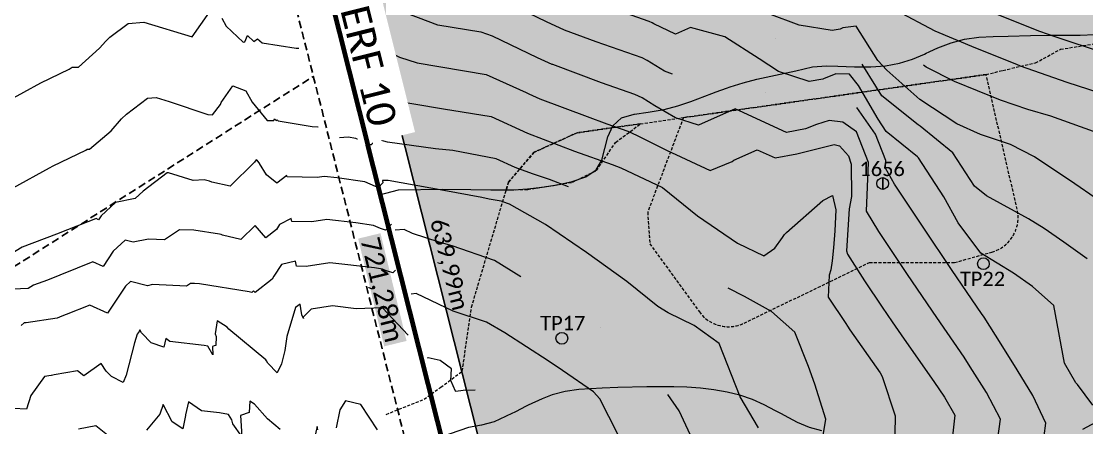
# Model space of a CAD drawing. Header units: metres. Extents: x 5688 to 19740, y -52 to 3406.
# Drawn here: x 7113.7 to 7558.7, y 2184 to 2353.6 of the extents above; entities that cross this region are included whole.
import ezdxf

# ---------------------------------------------------------------- set-up
doc = ezdxf.new("R2010")
doc.units = ezdxf.units.M
doc.linetypes.add('HIDDEN', pattern=[9.525, 6.35, -3.175])
for name, color, linetype in [('AFSTANDE', 7, 'Continuous'), ('Contours', 7, 'Continuous'), ('ERFNOMMER', 7, 'Continuous'), ('GEO', 140, 'Continuous'), ('LINES', 7, 'Continuous'), ('ONDERVERDELING', 7, 'Continuous'), ('SITE', 7, 'Continuous'), ('TP', 7, 'Continuous')]:
    doc.layers.add(name, color=color, linetype=linetype)
doc.layers.add('Sensitivity', color=7, linetype='Continuous', true_color=0xbd0f0f)
doc.layers.add('Sonering - Special', color=7, linetype='Continuous', true_color=0xdbb88a)
doc.styles.add('CALIBRII', font='calibri.ttf')
doc.styles.add('Text_Style_1', font='calibri.ttf')
doc.dimstyles.new('$DIM_Caddie', dxfattribs={"dimtxt": 7, "dimasz": 1, "dimexe": 0, "dimexo": 0, "dimgap": 0, "dimtad": 0, "dimtoh": 1, "dimtxsty": 'Text_Style_1', "dimblk": 'OBLIQUE', "dimcen": 0, "dimse1": 1, "dimse2": 1, "dimsd1": 1, "dimsd2": 1, "dimclrd": 253, "dimclre": 253, "dimclrt": 256, "dimadec": 0, "dimazin": 0, "dimtfac": 1, "dimtmove": 0, "dimatfit": 3, "dimldrblk": 'OBLIQUE', "dimfxl": 0, "dimtfillclr": 2, "dimlwd": -3, "dimlwe": -1, "dimarcsym": 0})

# ---------------------------------------------------------------- blocks, each defined once
blk = doc.blocks.new('CONTOURS-CG')
at = {"layer": 'Contours', "color": 253, "lineweight": 9, "true_color": 0xa1a3a5}
for points, elevation in [([(31294.17, 1175.99), (31310.48, 1167.4), (31327.43, 1160.27), (31344.54, 1153.48), (31346.13, 1152.86), (31365.69, 1146.05), (31383.24, 1140.28)], 1429.5), ([(31377.42, 1097.69), (31368.97, 1103.61), (31352.12, 1114.8), (31342.1, 1119.94), (31329.61, 1124.18), (31319.66, 1128.61), (31304.18, 1138.7), (31290.45, 1150.97), (31286.74, 1155.05), (31277.59, 1169.35), (31272.13, 1168.62), (31270.98, 1168.13), (31267.57, 1167.5), (31253.87, 1169.73), (31241.17, 1174.46)], 1430.5), ([(31376.43, 1011.12), (31370.02, 1019.72), (31369.41, 1020.49), (31364.64, 1028.71), (31360.25, 1052.8), (31360.25, 1052.8), (31351.24, 1060.7), (31343.38, 1066.28), (31329.67, 1074.61), (31320.19, 1087.26), (31314.21, 1098.19), (31303.68, 1114.42), (31303.3, 1114.84), (31290.11, 1125.44), (31290.11, 1125.44), (31286.81, 1130.58), (31278.58, 1144.64), (31274.8, 1149.35), (31269.2, 1149.41), (31263.98, 1147.4), (31263.75, 1147.3), (31258.05, 1146.25), (31245.22, 1150.5), (31237.18, 1155.76), (31222.79, 1164.98), (31208.47, 1168.85), (31208.47, 1168.85), (31202.13, 1166.08), (31202.13, 1166.08), (31193.11, 1170.29), (31192.38, 1170.75), (31191.15, 1171.35), (31171.84, 1178.16)], 1431.5), ([(31200.86, 1149.36), (31197.58, 1150.58), (31190.3, 1155.07), (31188.19, 1156.08), (31169.09, 1162.8), (31155.85, 1167.74), (31148.27, 1171.16), (31129.51, 1180.3), (31118.84, 1184.43), (31118.83, 1184.43), (31111.69, 1185.62), (31095.92, 1192.69), (31080.41, 1202.91), (31066.91, 1215.68), (31066.78, 1215.82), (31057.01, 1230.38), (31055.24, 1233.39), (31051.74, 1238.73), (31047.16, 1244.41), (31042.67, 1251.09)], 1432), ([(31381.29, 1158.08), (31360.68, 1164.91), (31354.38, 1167.2), (31335.09, 1174.8), (31315.92, 1182.65), (31296.96, 1190.98), (31282.59, 1199.17), (31281.77, 1199.83), (31281.32, 1200.16), (31266.93, 1213.83), (31258.4, 1223.25), (31251.08, 1231.41)], 1429), ([(31334.56, 981.07), (31337.9, 1005.33), (31332, 1016.51), (31325.29, 1027.22), (31322.79, 1031.13), (31311.29, 1047.71), (31299.14, 1065.67), (31287.08, 1083.68), (31281.94, 1092.11), (31282.79, 1112.52), (31277.75, 1125.26), (31272.02, 1129.35), (31266.3, 1130), (31261.02, 1128.35), (31256.52, 1126.48), (31248.53, 1125), (31227.06, 1134.79), (31227.06, 1134.79), (31211.77, 1128.1), (31211.77, 1128.1), (31202.14, 1131.04), (31193.5, 1136.05), (31188.22, 1139.39), (31185.24, 1140.82), (31171.29, 1145.72), (31150.92, 1153.31), (31150.69, 1153.4), (31144.6, 1156.15), (31125.79, 1165.18), (31120.95, 1166.82), (31120.94, 1166.82), (31102.97, 1169.81), (31085.7, 1176.26)], 1432.5), ([(30922.89, 1137.92), (30937.16, 1145.76), (30948.88, 1151.4), (30948.88, 1151.4), (30950.18, 1152.21), (30952.78, 1152.29), (30952.78, 1152.29), (30961.62, 1160.14), (30964.19, 1163.12), (30965.99, 1164.83), (30973.51, 1170.49), (30980.16, 1171.03), (31000.26, 1164.87), (31007.61, 1175.15)], 1433.5), ([(31012.75, 1172.72), (31014.5, 1169.37), (31021.63, 1162.66), (31022.32, 1162.8), (31023.41, 1165.41), (31026.08, 1162.93), (31027.59, 1164.08), (31029.5, 1162.47), (31043.71, 1160.24), (31043.84, 1160.23), (31044.91, 1160.21)], 1433.5), ([(31063.73, 1167.24), (31063.73, 1167.24), (31063.45, 1168.84), (31068.2, 1166.06), (31068.62, 1165.55), (31068.95, 1165.34), (31086.85, 1156.47), (31094.25, 1154), (31123.05, 1149.21), (31123.05, 1149.21), (31139.82, 1141.71), (31140.93, 1141.15), (31145.53, 1139.07), (31165.24, 1131.64), (31173.5, 1128.64), (31182.28, 1125.55), (31186.14, 1123.71), (31198.41, 1117.55), (31216.59, 1109.11), (31225.79, 1112.92), (31226.58, 1113.48), (31236.35, 1117.76), (31243.77, 1114.38), (31252.91, 1116.07), (31268.45, 1120.01), (31270.62, 1119.35), (31274.41, 1115.25), (31275.52, 1111.7), (31275.71, 1098.23), (31274.76, 1093.17), (31273.61, 1075.53), (31273.97, 1074.19), (31273.97, 1074.19), (31281.11, 1063.03), (31288.51, 1052.04), (31292.64, 1045.94), (31297.62, 1038.77), (31310.11, 1021.08), (31314.51, 1014.44), (31314.51, 1014.44), (31318.89, 1006.96), (31317.47, 994.4)], 1433), ([(31374.07, 1072.22), (31364.34, 1079.21), (31356.17, 1084.94), (31349.67, 1088.89), (31332.12, 1098.5), (31327.07, 1102.64), (31317.98, 1116.51), (31304.3, 1127.59), (31303.46, 1128.17), (31288.42, 1140.24), (31288.42, 1140.24), (31285.79, 1144.36), (31280.09, 1153.52)], 1431), ([(31376.7, 1125.35), (31358.89, 1131.77), (31349.35, 1134.63), (31337.87, 1138.52), (31318.66, 1146.3), (31306.92, 1152.3), (31305.71, 1153.15)], 1430), ([(30925.52, 1101.9), (30940.66, 1110.27), (30942.19, 1111.06), (30955.9, 1117.66), (30955.9, 1117.66), (30956.42, 1117.98), (30957.47, 1118.02), (30966.47, 1125.69), (30970.81, 1130.68), (30972.91, 1132.68), (30981.71, 1139.3), (30985.3, 1139.59), (30990.77, 1137.92), (31006.85, 1132.45), (31008.74, 1132.4), (31012.19, 1136.69), (31012.43, 1137.57), (31017.31, 1144.39), (31022.76, 1142.33), (31025.34, 1137.65), (31031.67, 1129.92), (31034.45, 1129.99), (31034.73, 1130.66), (31035.42, 1130.03), (31035.8, 1130.32), (31036.29, 1129.91), (31050.48, 1127.54), (31052.82, 1127.33), (31052.98, 1127.33)], 1434), ([(31069.86, 1142.49), (31069.86, 1142.49), (31069.25, 1146.04), (31072.16, 1144.18), (31085.53, 1138.18), (31103.67, 1135.07), (31105.26, 1134.91), (31125.16, 1131.6), (31125.16, 1131.6), (31140.37, 1124.74), (31160.06, 1117.25), (31175.7, 1111.57), (31179.33, 1110.29), (31196.72, 1101.95), (31211.42, 1090.17), (31228.1, 1078.81), (31239.06, 1073.46), (31243.64, 1076.69), (31246.89, 1081.19), (31247.7, 1082.41), (31248.52, 1083.27), (31263.7, 1096.62), (31267.75, 1098.64), (31269.16, 1092.65), (31268.71, 1083.96), (31268.18, 1076.9), (31267.6, 1071.46), (31266.99, 1067.64), (31266.41, 1065.44), (31266.38, 1065.37), (31266, 1056.27), (31273.29, 1045.21), (31273.99, 1044.18), (31275.05, 1042.65), (31287.6, 1024.67), (31288.56, 1023.19), (31293.95, 1006.76), (31293.66, 991.29)], 1433.5), ([(31354, 982.51), (31356.9, 1003.64), (31356.91, 1003.69), (31351.47, 1015.15), (31344.9, 1025.95), (31338.19, 1036.66), (31331.08, 1047.83), (31329.94, 1049.47), (31317.79, 1067.43), (31305.68, 1085.41), (31293.66, 1103.45), (31289.92, 1110.03), (31290.05, 1113.35), (31285.66, 1124.33), (31277.87, 1135.47)], 1432), ([(31157.47, 1102.26), (31149.54, 1105.34), (31142.48, 1107.7), (31135.21, 1110.41), (31127.3, 1113.98), (31127.26, 1113.99), (31109.21, 1117.43), (31101.94, 1118.2), (31081.92, 1120.94), (31076.82, 1122.37), (31075.36, 1123.03), (31075.04, 1123.23), (31075.29, 1121.79), (31075.5, 1120.24), (31075.06, 1119.8), (31074.8, 1119.88), (31068.73, 1122.52), (31068.71, 1122.53), (31065.46, 1123), (31061.9, 1122.79)], 1434), ([(31236.85, 1001.66), (31229.15, 1014.61), (31220.41, 1036.84), (31209.92, 1044.35), (31199.09, 1049.72), (31194.78, 1052.33), (31181.8, 1062.74), (31164.99, 1074.86), (31147.91, 1086.56), (31132.79, 1095.05), (31130.05, 1096.07), (31129.37, 1096.38), (31124.36, 1097.21), (31121.27, 1097.78), (31105.4, 1100.82), (31082.19, 1104.95), (31079.84, 1104.88), (31079.97, 1103.92), (31078.07, 1101.99), (31076.9, 1102.38), (31072.43, 1104.32), (31072.4, 1104.33), (31060.83, 1106), (31055.41, 1106.63), (31052.55, 1106.19), (31039.93, 1106.47), (31039.84, 1106.97), (31035.65, 1103.76), (31031.29, 1107.27), (31028.46, 1112.08), (31028.37, 1112.24), (31027.59, 1113.14), (31027.01, 1113.63), (31026.28, 1112.61), (31016.17, 1102.63), (31008.48, 1104.28), (31007.59, 1104.65), (31005.26, 1105.19), (31000.73, 1105), (31000.73, 1105), (30990.44, 1108.15), (30990.44, 1108.15), (30989.91, 1108.11), (30979.83, 1100.53), (30976.51, 1097.37), (30968.33, 1095.8), (30968.33, 1095.8), (30962.28, 1090.17), (30961.23, 1088.58), (30960.18, 1089.06), (30958.54, 1088.41), (30956.78, 1087.69), (30943.71, 1082.53), (30929.34, 1077.08), (30923.61, 1073.65)], 1434.5), ([(31083.52, 1086.67), (31083.52, 1086.67), (31081.08, 1084.18), (31079, 1084.87), (31076.1, 1086.13), (31068.63, 1087.21), (31056.6, 1088.61), (31050.24, 1087.63), (31041.91, 1087.81), (31041.69, 1089.08), (31036.73, 1086.51), (31035.6, 1084.43), (31031.11, 1080.98), (31026.61, 1086.22), (31026.61, 1086.22), (31020.69, 1080.38), (31013.02, 1082.09), (31012.37, 1082.33), (31011.75, 1082.48), (31001.06, 1084.15), (30995.08, 1084.28), (30988.79, 1080.2), (30988.79, 1080.2), (30982.03, 1080.47), (30975.65, 1079.2), (30975.64, 1079.2), (30972.26, 1080.06), (30967.35, 1075.49), (30963.11, 1069.04), (30958.85, 1071.01), (30952.25, 1068.37), (30952.22, 1068.36), (30945.09, 1065.45), (30945.08, 1065.45), (30939.86, 1063.38), (30934.11, 1061.2), (30931.82, 1059.83), (30925.44, 1059.51)], 1435), ([(31137.6, 1064.79), (31126.55, 1071.48), (31108.94, 1077.6), (31103.52, 1079.15), (31092.39, 1082.87), (31088.82, 1084.54), (31085.15, 1084.22)], 1435), ([(31085.17, 1067.47), (31085.17, 1067.47), (31084.09, 1066.37), (31081.11, 1067.37), (31079.8, 1067.94), (31076.43, 1068.42), (31057.78, 1070.59), (31047.93, 1069.07), (31043.89, 1069.16), (31043.53, 1071.2), (31037.58, 1069.92), (31034.43, 1064.99), (31033.78, 1063.72), (31026.57, 1058.21), (31025.98, 1058.89), (31025.21, 1058.13), (31024.05, 1058.4), (31003.37, 1061.77), (31001.23, 1061.97), (30999.62, 1062), (30997.92, 1060.9), (30997.92, 1060.9), (30983.81, 1061.46), (30981.62, 1061.03), (30974.59, 1062.83), (30972.42, 1060.82), (30964.99, 1049.51), (30957.51, 1052.96), (30947.65, 1049.01), (30945.89, 1048.3), (30943.86, 1047.48), (30931.01, 1045.56), (30930.12, 1045.51), (30928.92, 1044.41)], 1435.5), ([(31261.8, 985.86), (31264.93, 1005.3), (31260.35, 1019.93), (31257.73, 1027.23), (31252.06, 1041.65), (31242.24, 1050.27), (31231, 1056.55), (31224.12, 1060.01)], 1434), ([(31178.15, 998.98), (31170.56, 1013.76), (31167.93, 1016.68), (31155.02, 1025.63), (31148.93, 1029.63), (31130.9, 1041.32), (31123.21, 1045.81), (31109.29, 1050.46), (31093.82, 1057.7), (31091.81, 1057.53)], 1435.5), ([(31090.51, 1040.41), (31079.76, 1051.84), (31068.76, 1051.43), (31058.97, 1052.57), (31058.97, 1052.57), (31049.96, 1051.18), (31046.63, 1047.92), (31046.76, 1047.31), (31046.13, 1048.86), (31045.68, 1051.55), (31045.37, 1053.31), (31043.52, 1051.89), (31039.85, 1039.8), (31038.99, 1033.96), (31037.61, 1028.46), (31035.78, 1024.7), (31031.91, 1028.62), (31031.37, 1029.69), (31031.03, 1030.08), (31015.63, 1042.91), (31015.63, 1042.91), (31014.9, 1043.74), (31010.78, 1046.4), (31009.98, 1040.94), (31010.37, 1039.85), (31010.13, 1036.09), (31009.47, 1035.88), (31008.74, 1035.64), (31008.74, 1035.64), (31008.93, 1032.22), (31006.8, 1035.78), (31005.31, 1036.05), (30991.01, 1037.74), (30989.27, 1038.93), (30988.5, 1035.33), (30983.18, 1037.23), (30979.23, 1041.26), (30979.12, 1041.38), (30978.47, 1042.63), (30978.23, 1041.93), (30977.27, 1040.77), (30977.27, 1040.77), (30976.23, 1037.11), (30972.69, 1023.68), (30971.55, 1020.65), (30966.62, 1023.15), (30964.34, 1025.37), (30962.27, 1028.51), (30955.12, 1023.37), (30952.47, 1025.51), (30942.63, 1023.85), (30941.6, 1023.55), (30941.36, 1023.5), (30938.65, 1023.06), (30932.93, 1015.15), (30931.18, 1009.52), (30925.67, 1009.81)], 1436), ([(31118.46, 1017.44), (31113.43, 1017.21), (31110.48, 1016.87), (31110.28, 1016.93), (31108.4, 1021.46), (31108.56, 1026.3), (31103.88, 1029.74), (31098.82, 1030.86), (31098.46, 1030.83)], 1436), ([(31209.3, 996.77), (31203.7, 1008.85), (31198.98, 1015.65)], 1435), ([(31077.71, 1000.79), (31070.78, 1011.48), (31064.34, 1012.91), (31062.01, 1009.27), (31060.47, 1001.66)], 1436.5), ([(31052.8, 1000.85), (31052.58, 1002.18), (31051.39, 997.48)], 1436.5), ([(31037.08, 1001), (31031.77, 1005.43), (31031.77, 1005.43), (31026.35, 1011.57), (31026.35, 1011.57), (31024.45, 1012.8), (31024.15, 1008.04), (31020.55, 1006.87), (31020.54, 1006.87), (31021.05, 998.03), (31017.31, 1003.36), (31016.88, 1005), (31015.54, 1007.24), (31011.69, 1007.93), (31004.16, 1008.82), (30998.78, 1012.51), (30997.49, 1007.16), (30997.57, 1006.88), (30996.37, 1001.34), (30991.9, 1004.22), (30988.17, 1011.38), (30986.8, 1007.41), (30981.28, 1000.77)], 1436.5), ([(30965.67, 998.02), (30960.13, 1002.49), (30952.87, 1001.18)], 1436.5)]:
    blk.add_lwpolyline(points, dxfattribs=dict(at, elevation=elevation))
at = {"layer": 'Contours', "color": 253, "lineweight": 0, "true_color": 0xa1a3a5}
for points, elevation in [([(31243.93, 1164.06), (31243.93, 1164.06)], 1431), ([(31239.59, 1141.58), (31239.59, 1141.58)], 1432), ([(31190.7, 1081.19), (31190.7, 1081.19)], 1434), ([(31171.05, 1043.59), (31171.05, 1043.59)], 1435)]:
    blk.add_lwpolyline(points, dxfattribs=dict(at, elevation=elevation))
blk = doc.blocks.new('SENSITIWITEIT')
at = {"layer": 'Sensitivity', "linetype": 'HIDDEN', "lineweight": 20, "ltscale": 0.2}
blk.add_lwpolyline([(32953.66, 650.33), (32969.43, 656.64), (32976.46, 661.65), (32985.42, 668.36), (32989.28, 695.06), (33004.72, 747.28), (33015.41, 759.75), (33033.37, 767.88), (33077.77, 774.2), (33204.16, 792.18), (33211.19, 793.93), (33224.8, 797.06), (33235.29, 802.76), (33256.07, 806.07)], dxfattribs=at)
blk.add_lwpolyline([(33077.77, 774.2), (33062.85, 734.73), (33063.73, 721.57), (33084.45, 693.1, 0.362554), (33103.1, 688.42), (33155.45, 713.68), (33191, 713.68), (33206.65, 718.11, 0.399993), (33217.18, 735.93), (33204.16, 792.18), (33077.77, 774.2)], format="xyb", close=True, dxfattribs=at)
blk.add_lwpolyline([(33015.41, 759.75), (33004.72, 747.28), (33003.76, 744.04), (33012.83, 744.22), (33031.48, 747.23), (33041.44, 752.11), (33049.45, 763.87), (33059.92, 771.66), (33033.37, 767.88), (33015.41, 759.75)], close=True, dxfattribs=at)
blk = doc.blocks.new('Boreholes')
at = {"layer": 'TP', "color": 9, "linetype": 'Continuous', "ltscale": 0.08}
blk.add_line((35799.63, 1309.82), (35799.63, 1304.91), dxfattribs=at)
at = {"layer": 'TP', "color": 9, "lineweight": 18}
for centre in [(35799.63, 1307.37), (35841.71, 1273.88), (35665.64, 1242.76)]:
    blk.add_ellipse(centre, major_axis=(0, 2.45), ratio=1, dxfattribs=at)
at = {"layer": 'TP', "color": 9, "style": 'CALIBRII'}
for s, p in [('1656', (35789.91, 1310.47)), ('TP22', (35831.89, 1264.57)), ('TP17', (35656.59, 1246.13))]:
    blk.add_text(s, height=6, dxfattribs=at).set_placement(p)
blk = doc.blocks.new('*D152')
at = {"layer": 'Defpoints', "color": 0, "linetype": 'Continuous', "ltscale": 0.1, "transparency": 16777216}
for p in [(7193.96, 2585.63), (7181.11, 2582.52), (7363.74, 1884.61)]:
    blk.add_point(p, dxfattribs=at)
at = {"color": 251, "linetype": 'Continuous', "ltscale": 0.1, "true_color": 0x4e4f50, "transparency": 16777216, "insert": (7263.74, 2241.34), "char_height": 8, "attachment_point": 5, "rotation": 283.6146, "style": 'Text_Style_1', "bg_fill": 1, "box_fill_scale": 1.1, "bg_fill_color": 7, "bg_fill_true_color": 16777215, "bg_fill_transparency": 0}
blk.add_mtext('721,28m', dxfattribs=at)
blk = doc.blocks.new('_Oblique')
at = {"color": 0, "linetype": 'ByBlock', "lineweight": -2}
blk.add_line((-0.5, -0.5), (0.5, 0.5), dxfattribs=at)
blk = doc.blocks.new('GEOTECH')
at = {"layer": 'GEO', "linetype": 'Continuous', "lineweight": 15, "ltscale": 0.1}
for points in [[(7191.84, 2565.25), (7368.33, 1863.63)], [(7263.29, 2281.23), (7271.23, 2283.32), (7289.77, 2283.47), (7301.48, 2283.37), (7309.87, 2283.24), (7313.67, 2283.19), (7319.39, 2283.31), (7325.11, 2283.73), (7331.27, 2284.4), (7337.51, 2285.38), (7343.73, 2286.68), (7349.44, 2288.63), (7353.79, 2291.57), (7356.13, 2295.57), (7358.64, 2305.43), (7360.76, 2309.99), (7364.41, 2313.24), (7369.71, 2314.83), (7369.89, 2314.87), (7375.58, 2315.63), (7382.2, 2316.72), (7387.94, 2318.27), (7393.35, 2320.14), (7402.09, 2323.47), (7403.91, 2324.12), (7408.3, 2325.72), (7409.79, 2326.21), (7415.16, 2327.9), (7420.98, 2329.46), (7426.84, 2330.77), (7437.21, 2332.98), (7444.23, 2334.62), (7450.06, 2335.04), (7454.74, 2334.92), (7458.21, 2334.76), (7461.66, 2334.58), (7462.51, 2334.54), (7468.57, 2334.57), (7474.63, 2335.08), (7480.48, 2336.14), (7486, 2337.86), (7490.92, 2339.93), (7491.67, 2340.26), (7492.97, 2340.86), (7495.05, 2341.81), (7496.59, 2342.51), (7502.03, 2344.68), (7507.63, 2346.13), (7513.62, 2346.92), (7519.68, 2347.27), (7525.89, 2347.42), (7535.29, 2347.62), (7543.89, 2347.76), (7550.36, 2347.79), (7555.95, 2347.83), (7561.93, 2348.09)], [(7562.38, 2186.17), (7556.97, 2183.21)], [(7448.04, 2182.6), (7442.94, 2184.02), (7437.92, 2186.09), (7434.26, 2188.02), (7430.99, 2189.82), (7428.79, 2191.05), (7424.02, 2193.57), (7419.11, 2195.74), (7413.85, 2197.47), (7408.55, 2198.82), (7402.91, 2199.81), (7397.37, 2200.49), (7391.69, 2200.83), (7386.21, 2201.02), (7375, 2200.97), (7362.92, 2200.7), (7356.31, 2200.48), (7346.63, 2199.87), (7340.87, 2199.11), (7335.5, 2197.69), (7331.22, 2196.04), (7325.36, 2193.32), (7324.64, 2192.94), (7320.12, 2190.59), (7316.54, 2188.88), (7315.97, 2188.67), (7311.21, 2186.47), (7305.91, 2184.96), (7300.44, 2183.99), (7288.75, 2179.99)]]:
    blk.add_lwpolyline(points, dxfattribs=at)
blk = doc.blocks.new('*D208')
at = {"layer": 'Defpoints', "color": 0, "linetype": 'Continuous', "ltscale": 0.1, "transparency": 16777216}
for p in [(7216.08, 2530.21), (7372.96, 1909.75), (7378.13, 1911.05)]:
    blk.add_point(p, dxfattribs=at)
at = {"layer": 'AFSTANDE', "color": 251, "linetype": 'Continuous', "ltscale": 0.1, "true_color": 0x4e4f50, "transparency": 16777216, "insert": (7291.94, 2251.95), "char_height": 7, "attachment_point": 5, "rotation": 284.1888, "style": 'Text_Style_1'}
blk.add_mtext('639,99m', dxfattribs=at)

msp = doc.modelspace()

# ---------------------------------------------------------------- hatches: boundary and pattern name
at = {"layer": 'Sonering - Special', "linetype": 'Continuous', "ltscale": 0.1}
h = msp.add_hatch(color=256, dxfattribs=at)
h.dxf.hatch_style = 1
h.paths.add_polyline_path([(8867.437, 2342.161), (8877.574, 2364.344), (8886.388, 2387.268), (8890.831, 2400.485), (8896.413, 2414.272), (8902.818, 2427.696), (8910.022, 2440.709), (8917.998, 2453.263), (8926.1, 2464.458), (8929.853, 2470.316), (8933.205, 2476.351), (8936.173, 2482.584), (8938.745, 2488.991), (8940.911, 2495.547), (8942.661, 2502.225), (8943.99, 2508.999), (8944.892, 2515.844), (8945.363, 2522.731), (8945.403, 2529.635), (8945.009, 2536.528), (8944.185, 2543.382), (8942.933, 2550.171), (8941.258, 2556.869), (8939.167, 2563.448), (8936.668, 2569.884), (8933.771, 2576.15), (8930.487, 2582.223), (8926.829, 2588.078), (8922.812, 2593.692), (8918.45, 2599.044), (8913.762, 2604.112), (8908.766, 2608.876), (8903.482, 2613.318), (8897.929, 2617.421), (8892.13, 2621.168), (8886.109, 2624.544), (8879.887, 2627.536), (8873.49, 2630.133), (8866.943, 2632.324), (8860.272, 2634.1), (8853.503, 2635.455), (8846.662, 2636.384), (8839.776, 2636.882), (8832.873, 2636.948), (8825.979, 2636.582), (8819.121, 2635.784), (8812.596, 2634.607), (8673.098, 2595.782, -0.2011278), (8565.697, 2609.333), (8559.098, 2613.715), (8552.781, 2618.5), (8546.772, 2623.667), (8541.096, 2629.198), (8535.774, 2635.069), (8530.826, 2641.26), (8522.928, 2652.507), (8520.971, 2671.623), (8512.199, 2678.744), (7225.077, 2543.105), (7216.085, 2530.214), (7372.958, 1909.747), (7391.201, 1898.865), (7396.102, 1879.475), (7754.762, 1822.518), (8702.487, 1915.536), (8698.604, 1929.341), (8707.273, 1942.028), (8705.558, 1960.875), (8705.117, 1975.503), (8705.562, 1990.131), (8706.891, 2004.705), (8709.101, 2019.171), (8712.182, 2033.478), (8716.124, 2047.571), (8720.912, 2061.401), (8726.238, 2074.217), (8784.771, 2191.696), (8775.296, 2215.179), (8789.36, 2243.84), (8813.662, 2248.701), (8842.74, 2299.176), (8855.954, 2320.642)])

# ---------------------------------------------------------------- linework, layer by layer
at = {"layer": 'LINES', "color": 251, "linetype": 'HIDDEN', "ltscale": 0.5, "true_color": 0x636466}
msp.add_lwpolyline([(6933.934, 1536.843), (6986.449, 1570.245, -0.4415082), (7150.477, 1525.725), (7219.716, 1390.832), (7252.609, 1378.848), (7467.505, 1413.939), (7474.923, 1425.245), (7455.69, 1501.316), (7434.552, 1513.528), (7427.193, 1542.636), (7432.575, 1551.951), (7177.389, 2561.265), (7142.691, 2698.503, 0.1367315), (6967.854, 2991.59), (6886.583, 3060.439)], format="xyb", dxfattribs=at)
msp.add_lwpolyline([(6660.304, 1965.033), (7235.706, 2330.612)], dxfattribs=at)
at = {"layer": 'ONDERVERDELING', "linetype": 'Continuous', "ltscale": 0.08}
msp.add_lwpolyline([(7225.077, 2543.105), (7216.085, 2530.214), (7372.958, 1909.747), (7391.201, 1898.865), (7396.102, 1879.475)], dxfattribs=at)
at = {"layer": 'SITE', "color": 251, "linetype": 'HIDDEN', "ltscale": 0.5, "true_color": 0x636466, "const_width": 1}
msp.add_lwpolyline([(6784.004, 2963.686), (7258.675, 3190.481), (7191.925, 2565.303), (7284.521, 2199), (7363.739, 1884.614), (7754.762, 1822.518), (8737.631, 1918.897), (8922.328, 1937.1), (8838.095, 1737.26), (8800.371, 1699.993), (8778.82, 1692.551), (8766.618, 1670.73), (8772.101, 1649.437), (8761.914, 1612.824), (8530.153, 1574.947), (8515.751, 1256.764), (8244.292, 1269.046), (7913.848, 1215.042), (7872.637, 1467.487), (7207.92, 1358.849), (7024.666, 1328.899)], dxfattribs=at)

# ---------------------------------------------------------------- block references
at = {"layer": 'Contours', "color": 215, "linetype": 'Continuous', "true_color": 0xa953a0}
msp.add_blockref('CONTOURS-CG', (-23815.222, 1182.208), dxfattribs=at)
at = {"layer": 'Sensitivity', "linetype": 'Continuous'}
msp.add_blockref('SENSITIWITEIT', (-25687.516, 1539.189), dxfattribs=at)

# ---------------------------------------------------------------- next in the draw order: texts
at = {"layer": 'ERFNOMMER', "linetype": 'Continuous', "insert": (7258.838, 2335.042, 1414.5), "char_height": 12, "width": 51.08308, "attachment_point": 5, "rotation": 284, "style": 'CALIBRII', "bg_fill": 2}
msp.add_mtext('ERF 10', dxfattribs=at)

# ---------------------------------------------------------------- next in the draw order: linework, layer by layer
at = {"linetype": 'Continuous', "lineweight": 100, "ltscale": 0.1}
msp.add_lwpolyline([(8966.187, 2041.155), (8975.998, 2120.487), (8967.446, 2140.782), (8976.29, 2164.165), (8996.487, 2174.665), (9031.535, 2221.425), (9059.81, 2316.848), (9089.624, 2451.353), (9109.998, 2587.669), (9119.878, 2705.308), (9107.958, 2759.84), (9107.242, 2767.141), (8882.291, 2743.449), (7191.925, 2565.303), (7363.739, 1884.614), (7754.762, 1822.518), (8922.333, 1937.114)], close=True, dxfattribs=at)

# ---------------------------------------------------------------- next in the draw order: block references
at = {"color": 5, "linetype": 'Continuous'}
msp.add_blockref('GEOTECH', (0, 0), dxfattribs=at)
at = {"layer": 'TP', "color": 1, "linetype": 'Continuous'}
msp.add_blockref('Boreholes', (-28326.146, 978.523), dxfattribs=at)

# ---------------------------------------------------------------- next in the draw order: dimensions: what is measured, and where the dimension line sits
at = {"color": 1, "linetype": 'Continuous', "ltscale": 0.1}
dim = msp.add_linear_dim(base=(7181.11, 2582.516), p1=(7363.739, 1884.614), p2=(7193.957, 2585.628), angle=103.61455, dimstyle='$DIM_Caddie', override={"dimtxt": 8, "dimdsep": 44, "dimpost": '<>m', "dimclrt": 251, "dimtfill": 2, "dimtfillclr": 7}, dxfattribs=at)
dim.commit()
dim.dimension.update_dxf_attribs({"geometry": '*D152', "text_midpoint": (7263.742, 2241.338), "dimtype": 161})
at = {"layer": 'AFSTANDE', "color": 5, "linetype": 'Continuous', "ltscale": 0.1}
dim = msp.add_linear_dim(base=(7378.132, 1911.055), p1=(7216.085, 2530.214), p2=(7372.958, 1909.747), angle=284.18879, dimstyle='$DIM_Caddie', override={"dimpost": '<>m'}, dxfattribs=at)
dim.commit()
dim.dimension.update_dxf_attribs({"geometry": '*D208', "text_midpoint": (7291.943, 2251.952), "dimtype": 161})

doc.saveas('drawing.dxf')
